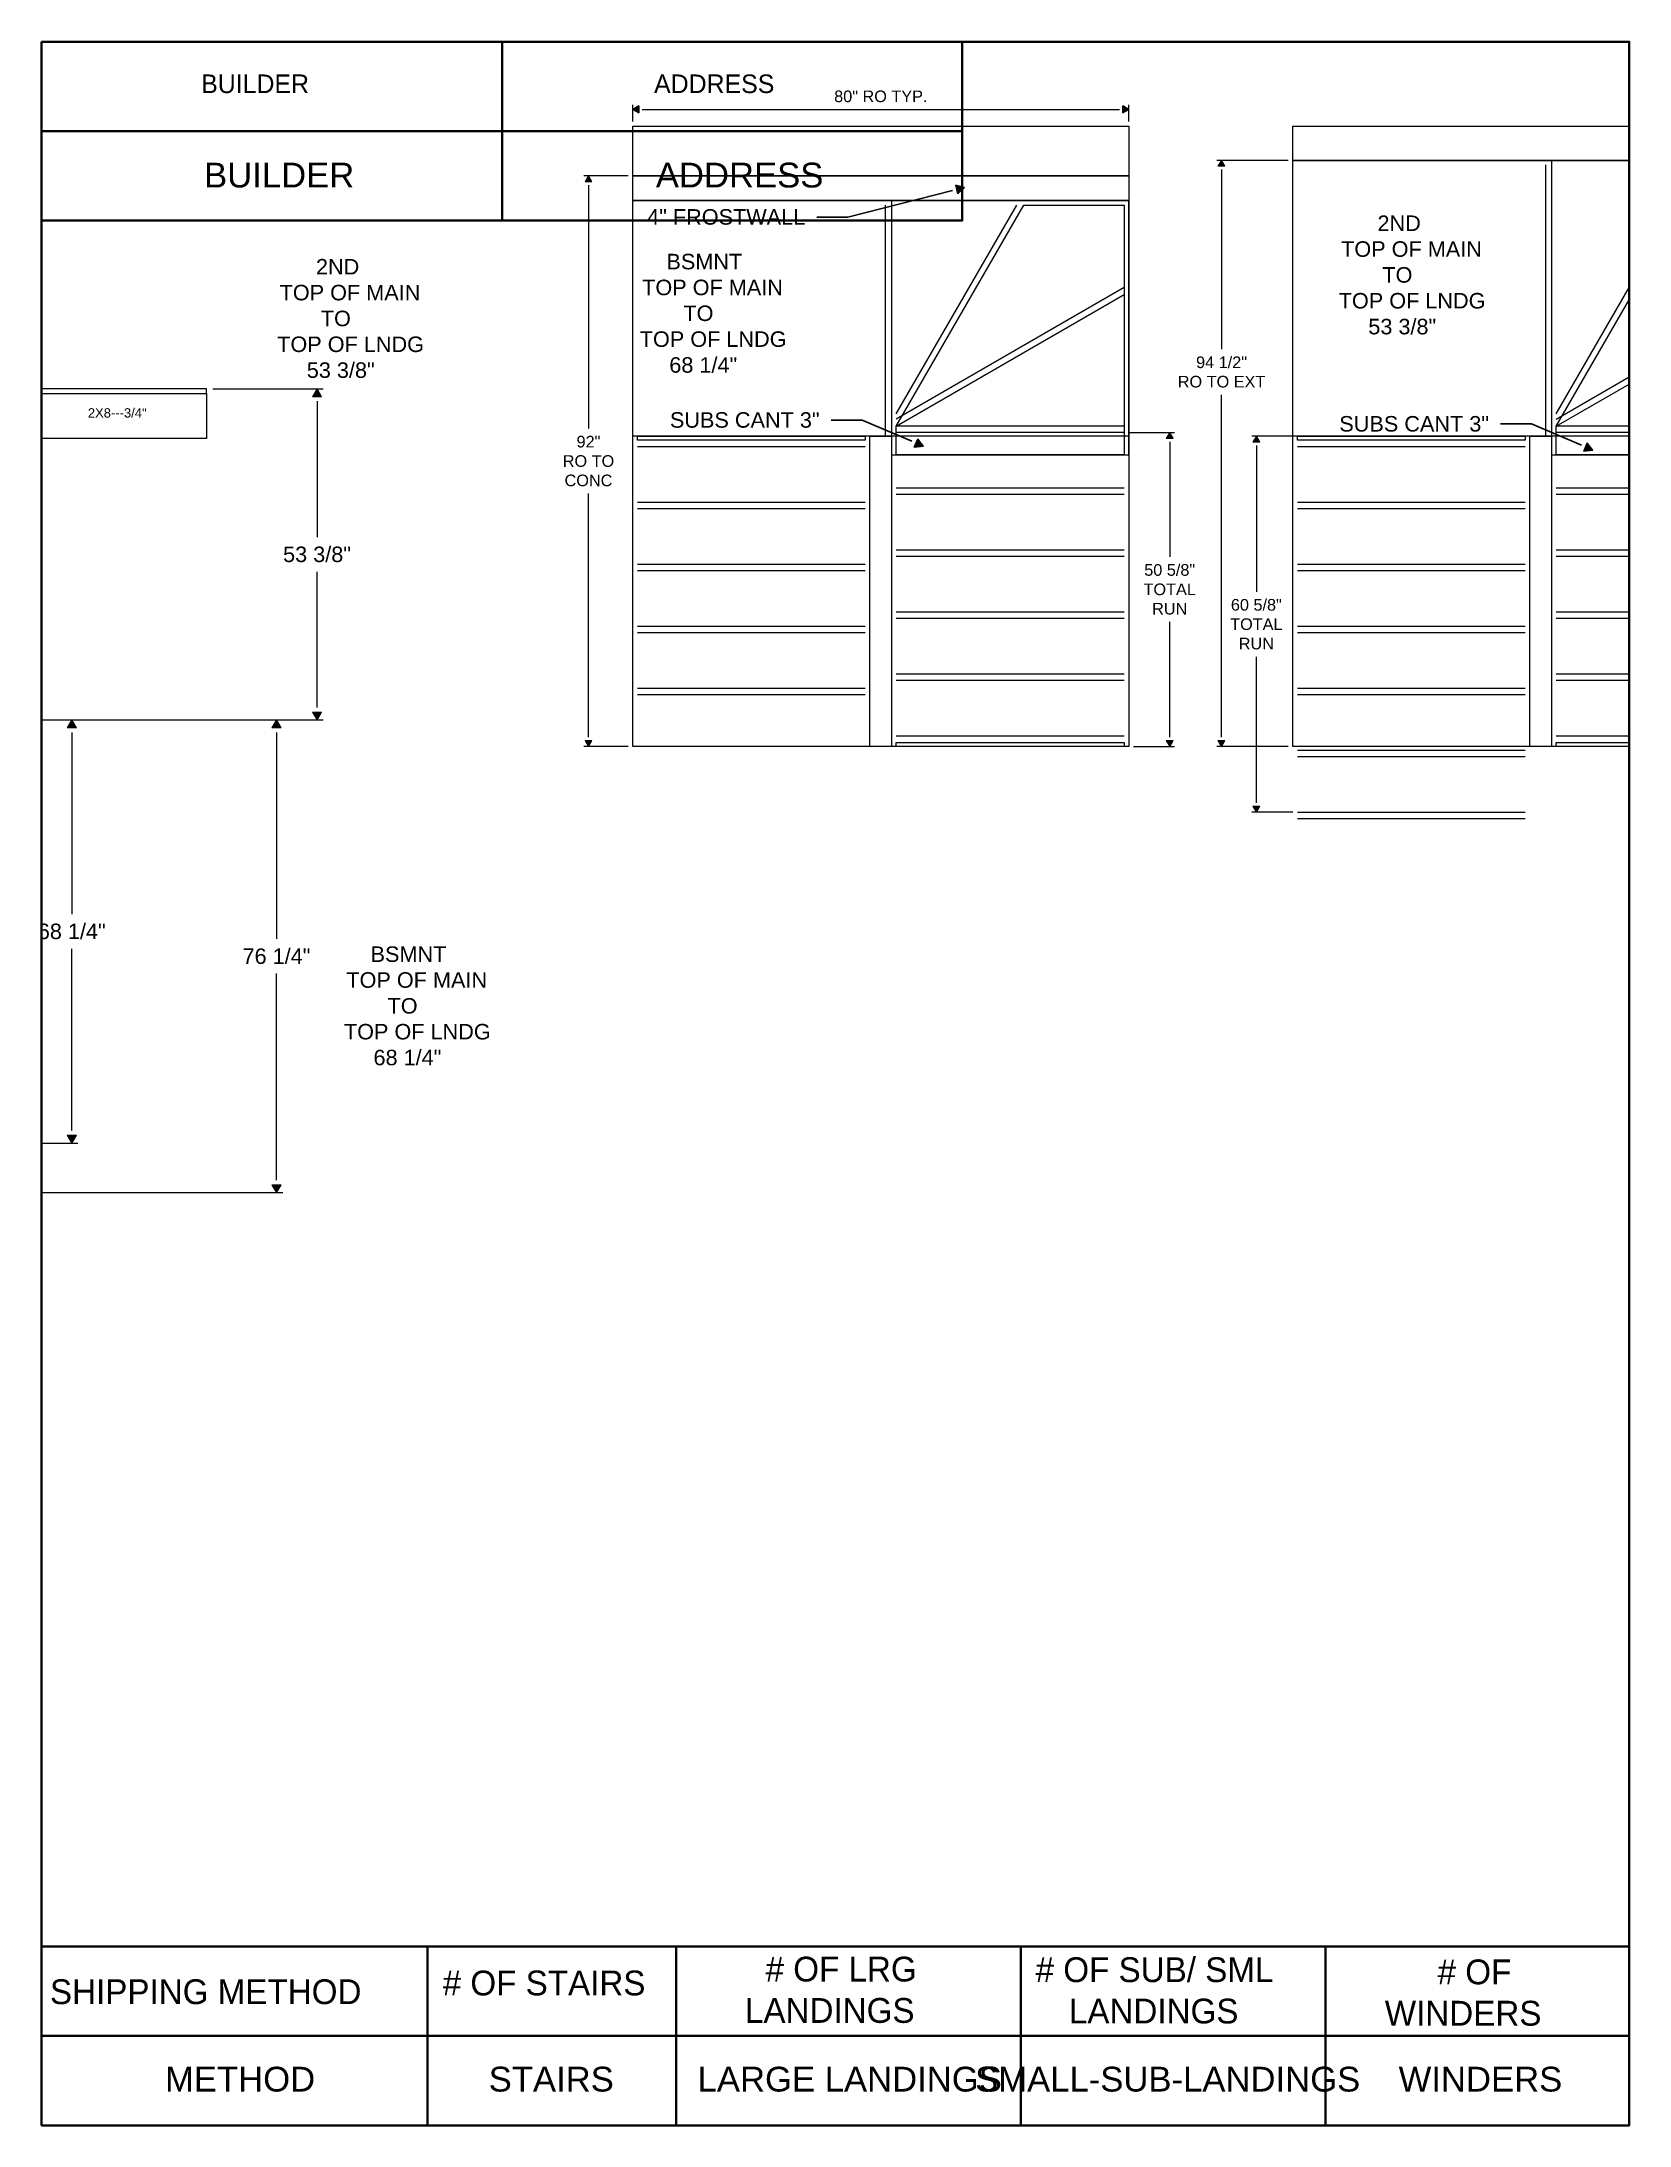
# Paper-space layout 'Portrait Shipping' of a CAD drawing. Header units: inches. Extents: x 0.1 to 8.1, y 0.1 to 10.6.
# The model-space entities are those that its viewports show. They can reach past a viewport. Long polylines and large blocks are cut down to what shows.
import ezdxf
from ezdxf import colors
from ezdxf.entities.mleader import LeaderData, LeaderLine
from ezdxf.enums import TextEntityAlignment as Align
from ezdxf.math import Vec2, Vec3

# ---------------------------------------------------------------- set-up
doc = ezdxf.new("R2010")
doc.units = ezdxf.units.IN
doc.header["$MEASUREMENT"] = 0
doc.header["$PDMODE"] = 35
doc.linetypes.add('HIDDEN2', pattern=[0.1875, 0.125, -0.0625])
for name, color, linetype, lineweight in [('Border', 1, 'Continuous', 35), ('Concrete', 40, 'Continuous', 9), ('Dimension', 3, 'Continuous', 9), ('Hole-Framing', 150, 'Continuous', 18), ('Kick', 4, 'Continuous', 9), ('Kick-Hidden', 4, 'HIDDEN2', 9), ('Plywood', 6, 'Continuous', 18), ('Stringer', 7, 'Continuous', 13), ('Treads', 1, 'Continuous', 15)]:
    doc.layers.add(name, color=color, linetype=linetype, lineweight=lineweight)
doc.styles.add('1-8 Text', font='arial.ttf', dxfattribs={"height": 0.125})
doc.styles.add('3-32 Text', font='arial.ttf', dxfattribs={"height": 0.09375})
doc.styles.add('Dimension and Text', font='arial.ttf', dxfattribs={"height": 0.078125})
doc.dimstyles.new('Jerrod Dimension', dxfattribs={"dimscale": 0, "dimtxt": 0.078125, "dimasz": 0.0625, "dimexe": 0.03125, "dimexo": 0.03125, "dimgap": 0.046875, "dimtad": 1, "dimtih": 1, "dimtoh": 1, "dimdec": 4, "dimzin": 1, "dimdsep": 46, "dimlunit": 5, "dimtxsty": 'Dimension and Text', "dimblk": 'arrow', "dimcen": 2.421875, "dimclrd": 3, "dimclre": 3, "dimclrt": 3, "dimadec": 1, "dimazin": 0, "dimtfac": 1, "dimtdec": 4, "dimtmove": 2, "dimatfit": 3, "dimldrblk": 'arrow', "dimfxl": 1, "dimtfillclr": 256, "dimfrac": 2, "dimlwd": -1, "dimlwe": -1, "dimarcsym": 2})

# ---------------------------------------------------------------- blocks, each defined once
blk = doc.blocks.new('SHIPPING2')
at = {"layer": 'Border', "style": '1-8 Text'}
for tag, p in [('BUILDER', (1.197, -0.672)), ('ADDRESS', (3.517, -0.672)), ('METHOD', (1, -10.267)), ('STAIRS', (2.568, -10.267)), ('LARGE-LANDINGS', (4.072, -10.267)), ('SMALL-SUB-LANDINGS', (5.674, -10.267)), ('WINDERS', (7.25, -10.267))]:
    blk.add_attdef(tag, text='', height=0.125, dxfattribs=at).set_placement(p, align=Align.MIDDLE_CENTER)
blk = doc.blocks.new('arrow')
at = {"layer": 'Dimension'}
blk.add_hatch(color=0, dxfattribs=at).paths.add_polyline_path([(0, 0), (-0.64, 0.37), (-0.64, -0.37)])
at = {"layer": 'Dimension', "color": 0}
for p, q in [((-0.64, -0.37), (-0.64, 0.37)), ((0, 0), (-0.64, 0.37)), ((-0.64, -0.37), (0, 0))]:
    blk.add_line(p, q, dxfattribs=at)
blk = doc.blocks.new('*D56')
at = {"layer": 'Defpoints', "color": 0}
for p in [(-0.33, 178.84), (-0.33, 110.62), (13.93, 110.62)]:
    blk.add_point(p, dxfattribs=at)
at = {"layer": 'Treads', "color": 3}
for p, q in [((0.67, 178.84), (14.93, 178.84)), ((13.93, 176.84), (13.93, 147.52)), ((13.93, 112.62), (13.93, 141.94)), ((0.67, 110.62), (14.93, 110.62))]:
    blk.add_line(p, q, dxfattribs=at)
at = {"layer": 'Treads', "color": 3, "xscale": 2, "yscale": 2, "zscale": 2}
for p, rotation in [((13.93, 178.84), 90), ((13.93, 110.62), 270)]:
    blk.add_blockref('arrow', p, dxfattribs=dict(at, rotation=rotation))
at = {"layer": 'Treads', "color": 3, "insert": (13.93, 144.73), "char_height": 2.5, "attachment_point": 5, "style": 'Dimension and Text'}
blk.add_mtext('68 1/4"', dxfattribs=at)
blk = doc.blocks.new('*D57')
at = {"layer": 'Defpoints', "color": 0}
for p in [(-0.33, 178.84), (46.94, 178.84), (-0.33, 102.62)]:
    blk.add_point(p, dxfattribs=at)
at = {"layer": 'Treads', "color": 3}
for p, q in [((0.67, 178.84), (47.94, 178.84)), ((46.94, 176.84), (46.94, 143.52)), ((46.94, 104.62), (46.94, 137.94)), ((0.67, 102.62), (47.94, 102.62))]:
    blk.add_line(p, q, dxfattribs=at)
at = {"layer": 'Treads', "color": 3, "xscale": 2, "yscale": 2, "zscale": 2}
for p, rotation in [((46.94, 178.84), 90), ((46.94, 102.62), 270)]:
    blk.add_blockref('arrow', p, dxfattribs=dict(at, rotation=rotation))
at = {"layer": 'Treads', "color": 3, "insert": (46.94, 140.73), "char_height": 2.5, "attachment_point": 5, "style": 'Dimension and Text'}
blk.add_mtext('76 1/4"', dxfattribs=at)
blk = doc.blocks.new('*D58')
at = {"layer": 'Defpoints', "color": 0}
for p in [(35.67, 232.22), (53.48, 232.22), (-0.33, 178.84)]:
    blk.add_point(p, dxfattribs=at)
at = {"layer": 'Treads', "color": 3}
for p, q in [((36.67, 232.22), (54.48, 232.22)), ((53.48, 230.22), (53.48, 208.32)), ((53.48, 180.84), (53.48, 202.74)), ((0.67, 178.84), (54.48, 178.84))]:
    blk.add_line(p, q, dxfattribs=at)
at = {"layer": 'Treads', "color": 3, "xscale": 2, "yscale": 2, "zscale": 2}
for p, rotation in [((53.48, 232.22), 90), ((53.48, 178.84), 270)]:
    blk.add_blockref('arrow', p, dxfattribs=dict(at, rotation=rotation))
at = {"layer": 'Treads', "color": 3, "insert": (53.48, 205.53), "char_height": 2.5, "attachment_point": 5, "style": 'Dimension and Text'}
blk.add_mtext('53 3/8"', dxfattribs=at)
blk = doc.blocks.new('*D99')
at = {"layer": 'Defpoints', "color": 0, "transparency": 16777216}
for p in [(184.39, 277.29), (104.39, 274.58), (184.39, 274.58)]:
    blk.add_point(p, dxfattribs=at)
at = {"layer": 'Treads', "color": 3, "transparency": 16777216}
for p, q in [((104.39, 275.33), (104.39, 278.04)), ((105.89, 277.29), (182.89, 277.29)), ((184.39, 275.33), (184.39, 278.04))]:
    blk.add_line(p, q, dxfattribs=at)
at = {"layer": 'Treads', "color": 3, "transparency": 16777216, "xscale": 1.5, "yscale": 1.5, "zscale": 1.5, "rotation": 180}
blk.add_blockref('arrow', (104.39, 277.29), dxfattribs=at)
at = {"layer": 'Treads', "color": 3, "transparency": 16777216, "xscale": 1.5, "yscale": 1.5, "zscale": 1.5}
blk.add_blockref('arrow', (184.39, 277.29), dxfattribs=at)
at = {"layer": 'Treads', "color": 3, "transparency": 16777216, "insert": (144.39, 279.39), "char_height": 1.875, "attachment_point": 5, "style": 'Dimension and Text'}
blk.add_mtext('80" RO TYP.', dxfattribs=at)
blk = doc.blocks.new('*D100')
at = {"layer": 'Defpoints', "color": 0, "transparency": 16777216}
for p in [(97.25, 266.58), (104.39, 266.58), (104.39, 174.58)]:
    blk.add_point(p, dxfattribs=at)
at = {"layer": 'Treads', "color": 3, "transparency": 16777216}
for p, q in [((103.64, 266.58), (96.5, 266.58)), ((97.25, 265.08), (97.25, 225.82)), ((97.25, 176.08), (97.25, 215.34)), ((103.64, 174.58), (96.5, 174.58))]:
    blk.add_line(p, q, dxfattribs=at)
at = {"layer": 'Treads', "color": 3, "transparency": 16777216, "xscale": 1.5, "yscale": 1.5, "zscale": 1.5}
for p, rotation in [((97.25, 266.58), 90), ((97.25, 174.58), 270)]:
    blk.add_blockref('arrow', p, dxfattribs=dict(at, rotation=rotation))
at = {"layer": 'Treads', "color": 3, "transparency": 16777216, "insert": (97.25, 220.58), "char_height": 1.875, "attachment_point": 5, "style": 'Dimension and Text'}
blk.add_mtext('92"\\PRO TO \\PCONC', dxfattribs=at)
blk = doc.blocks.new('*D101')
at = {"layer": 'Defpoints', "color": 0, "transparency": 16777216}
for p in [(210.8, 269.08), (199.3, 174.58), (210.8, 174.58)]:
    blk.add_point(p, dxfattribs=at)
at = {"layer": 'Treads', "color": 3, "transparency": 16777216}
for p, q in [((210.05, 269.08), (198.55, 269.08)), ((199.3, 267.58), (199.3, 238.62)), ((199.3, 176.08), (199.3, 231.27)), ((210.05, 174.58), (198.55, 174.58))]:
    blk.add_line(p, q, dxfattribs=at)
at = {"layer": 'Treads', "color": 3, "transparency": 16777216, "xscale": 1.5, "yscale": 1.5, "zscale": 1.5}
for p, rotation in [((199.3, 269.08), 90), ((199.3, 174.58), 270)]:
    blk.add_blockref('arrow', p, dxfattribs=dict(at, rotation=rotation))
at = {"layer": 'Treads', "color": 3, "transparency": 16777216, "insert": (199.33, 234.94), "char_height": 1.875, "attachment_point": 5, "style": 'Dimension and Text'}
blk.add_mtext('94 1/2"\\PRO TO EXT', dxfattribs=at)
blk = doc.blocks.new('*D102')
at = {"layer": 'Defpoints', "color": 0, "transparency": 16777216}
for p in [(204.94, 224.58), (211.55, 224.58), (211.55, 163.96)]:
    blk.add_point(p, dxfattribs=at)
at = {"layer": 'Treads', "color": 3, "transparency": 16777216}
for p, q in [((210.8, 224.58), (204.19, 224.58)), ((204.94, 223.08), (204.94, 199.51)), ((204.94, 165.46), (204.94, 189.03)), ((210.8, 163.96), (204.19, 163.96))]:
    blk.add_line(p, q, dxfattribs=at)
at = {"layer": 'Treads', "color": 3, "transparency": 16777216, "xscale": 1.5, "yscale": 1.5, "zscale": 1.5}
for p, rotation in [((204.94, 224.58), 90), ((204.94, 163.96), 270)]:
    blk.add_blockref('arrow', p, dxfattribs=dict(at, rotation=rotation))
at = {"layer": 'Treads', "color": 3, "transparency": 16777216, "insert": (204.94, 194.27), "char_height": 1.875, "attachment_point": 5, "style": 'Dimension and Text'}
blk.add_mtext('60 5/8"\\PTOTAL \\PRUN', dxfattribs=at)
blk = doc.blocks.new('*D104')
at = {"layer": 'Defpoints', "color": 0, "transparency": 16777216}
for p in [(183.64, 225.21), (190.97, 225.21), (184.39, 174.58)]:
    blk.add_point(p, dxfattribs=at)
at = {"layer": 'Treads', "color": 3, "transparency": 16777216}
for p, q in [((184.39, 225.21), (191.72, 225.21)), ((190.97, 223.71), (190.97, 205.13)), ((190.97, 176.08), (190.97, 194.66)), ((185.14, 174.58), (191.72, 174.58))]:
    blk.add_line(p, q, dxfattribs=at)
at = {"layer": 'Treads', "color": 3, "transparency": 16777216, "xscale": 1.5, "yscale": 1.5, "zscale": 1.5}
for p, rotation in [((190.97, 225.21), 90), ((190.97, 174.58), 270)]:
    blk.add_blockref('arrow', p, dxfattribs=dict(at, rotation=rotation))
at = {"layer": 'Treads', "color": 3, "transparency": 16777216, "insert": (190.97, 199.89), "char_height": 1.875, "attachment_point": 5, "style": 'Dimension and Text'}
blk.add_mtext('50 5/8"\\PTOTAL \\PRUN', dxfattribs=at)

msp = doc.modelspace()

# ---------------------------------------------------------------- linework, layer by layer
at = {"layer": 'Concrete'}
for points in [[(104.38522, 274.58169), (184.38522, 274.58169), (184.38522, 174.58169), (104.38522, 174.58169)], [(104.38522, 274.58169), (184.38522, 274.58169), (184.38522, 266.58169), (104.38522, 266.58169)]]:
    msp.add_lwpolyline(points, close=True, dxfattribs=at)
at = {"layer": 'Hole-Framing'}
for points in [[(-0.33302, 300.0922), (35.66698, 300.0922), (35.66698, 288.2172), (-0.33302, 288.2172)], [(210.7992, 274.58169), (290.7992, 274.58169), (290.7992, 174.58169), (210.7992, 174.58169)], [(210.7992, 274.58169), (290.7992, 274.58169), (290.7992, 269.08169), (210.7992, 269.08169)], [(-0.33302, 231.4672), (35.66698, 231.4672), (35.66698, 224.2172), (-0.33302, 224.2172)], [(142.63522, 224.58169), (146.13522, 224.58169), (146.13522, 174.58169), (142.63522, 174.58169)], [(249.0492, 224.58169), (252.5492, 224.58169), (252.5492, 174.58169), (249.0492, 174.58169)]]:
    msp.add_lwpolyline(points, close=True, dxfattribs=at)
at = {"layer": 'Kick'}
for points in [[(104.38522, 266.58169), (184.38522, 266.58169), (184.38522, 262.58169), (104.38522, 262.58169)], [(105.13522, 224.58169), (141.88522, 224.58169), (141.88522, 223.95669), (105.13522, 223.95669)], [(211.5492, 224.58169), (248.2992, 224.58169), (248.2992, 223.95669), (211.5492, 223.95669)], [(183.63522, 174.58169), (146.88522, 174.58169), (146.88522, 175.20669), (183.63522, 175.20669)], [(290.0492, 174.58169), (253.2992, 174.58169), (253.2992, 175.20669), (290.0492, 175.20669)]]:
    msp.add_lwpolyline(points, close=True, dxfattribs=at)
at = {"layer": 'Kick-Hidden'}
for p, q in [((183.63522, 225.20669), (146.88522, 225.20669)), ((290.0492, 225.20669), (253.2992, 225.20669)), ((183.63522, 215.20669), (146.88522, 215.20669)), ((290.0492, 215.20669), (253.2992, 215.20669)), ((105.13522, 213.95669), (141.88522, 213.95669)), ((211.5492, 213.95669), (248.2992, 213.95669)), ((183.63522, 205.20669), (146.88522, 205.20669)), ((290.0492, 205.20669), (253.2992, 205.20669)), ((105.13522, 203.95669), (141.88522, 203.95669)), ((211.5492, 203.95669), (248.2992, 203.95669)), ((183.63522, 195.20669), (146.88522, 195.20669)), ((290.0492, 195.20669), (253.2992, 195.20669)), ((105.13522, 193.95669), (141.88522, 193.95669)), ((211.5492, 193.95669), (248.2992, 193.95669)), ((183.63522, 185.20669), (146.88522, 185.20669)), ((290.0492, 185.20669), (253.2992, 185.20669)), ((105.13522, 183.95669), (141.88522, 183.95669)), ((211.5492, 183.95669), (248.2992, 183.95669)), ((211.5492, 173.95669), (248.2992, 173.95669)), ((211.5492, 163.95669), (248.2992, 163.95669))]:
    msp.add_line(p, q, dxfattribs=at)
at = {"layer": 'Plywood'}
for points in [[(210.7992, 269.08169), (290.7992, 269.08169), (290.7992, 224.58169), (210.7992, 224.58169)], [(252.5492, 221.58169), (290.7992, 221.58169), (290.7992, 269.08169), (252.5492, 269.08169)], [(104.38522, 262.58169), (184.38522, 262.58169), (184.38522, 224.58169), (104.38522, 224.58169)], [(146.13522, 221.58169), (184.38522, 221.58169), (184.38522, 262.58169), (146.13522, 262.58169)], [(-0.33302, 231.4672), (35.66698, 231.4672), (35.66698, 232.2172), (-0.33302, 232.2172)]]:
    msp.add_lwpolyline(points, close=True, dxfattribs=at)
for points in [[(253.2992, 226.20669), (277.62008, 268.33169), (290.0492, 268.33169), (290.0492, 221.58169), (253.2992, 221.58169), (253.2992, 226.20669)], [(146.88522, 226.20669), (167.45332, 261.83169), (183.63522, 261.83169), (183.63522, 221.58169), (146.88522, 221.58169), (146.88522, 226.20669)], [(146.88522, 226.20669), (183.63522, 247.42431), (183.63522, 221.58169), (146.88522, 221.58169), (146.88522, 226.20669)], [(253.2992, 226.20669), (290.0492, 247.42431), (290.0492, 221.58169), (253.2992, 221.58169), (253.2992, 226.20669)]]:
    msp.add_lwpolyline(points, dxfattribs=at)
at = {"layer": 'Treads'}
for p, q in [((251.5492, 268.33169), (251.5492, 224.58169)), ((253.2992, 228.20669), (276.46538, 268.33169)), ((145.13522, 224.58169), (145.13522, 261.83169)), ((146.88522, 228.20669), (166.29862, 261.83169)), ((183.63522, 248.57901), (146.88522, 227.36139)), ((253.2992, 227.36139), (290.0492, 248.57901)), ((183.63522, 226.20669), (146.88522, 226.20669)), ((290.0492, 226.20669), (253.2992, 226.20669)), ((105.13522, 222.95669), (141.88522, 222.95669)), ((211.5492, 222.95669), (248.2992, 222.95669)), ((183.63522, 216.20669), (146.88522, 216.20669)), ((290.0492, 216.20669), (253.2992, 216.20669)), ((105.13522, 212.95669), (141.88522, 212.95669)), ((211.5492, 212.95669), (248.2992, 212.95669)), ((183.63522, 206.20669), (146.88522, 206.20669)), ((290.0492, 206.20669), (253.2992, 206.20669)), ((105.13522, 202.95669), (141.88522, 202.95669)), ((211.5492, 202.95669), (248.2992, 202.95669)), ((183.63522, 196.20669), (146.88522, 196.20669)), ((290.0492, 196.20669), (253.2992, 196.20669)), ((105.13522, 192.95669), (141.88522, 192.95669)), ((211.5492, 192.95669), (248.2992, 192.95669)), ((183.63522, 186.20669), (146.88522, 186.20669)), ((290.0492, 186.20669), (253.2992, 186.20669)), ((105.13522, 182.95669), (141.88522, 182.95669)), ((211.5492, 182.95669), (248.2992, 182.95669)), ((183.63522, 176.20669), (146.88522, 176.20669)), ((290.0492, 176.20669), (253.2992, 176.20669)), ((211.5492, 172.95669), (248.2992, 172.95669)), ((211.5492, 162.95669), (248.2992, 162.95669))]:
    msp.add_line(p, q, dxfattribs=at)

# ---------------------------------------------------------------- texts
at = {"layer": 'Hole-Framing', "insert": (-0.14976, 229.10443), "char_height": 1.5, "width": 36, "attachment_point": 1, "style": 'Dimension and Text'}
msp.add_mtext('\\pi16.675;2X8---3/4"', dxfattribs=at)
at = {"layer": 'Treads', "char_height": 2.5, "width": 32.6352658, "attachment_point": 1, "style": 'Dimension and Text'}
for s, insert in [('\\pi9.7263;2ND\\P\\pi3.8634;TOP OF MAIN\\P\\pi10.509;TO \\P\\pi3.4733;TOP OF LNDG\\P\\pi8.2478;53 3/8"', (214.74602, 260.19363)), ('\\pi9.7263;2ND\\P\\pi3.8634;TOP OF MAIN\\P\\pi10.509;TO \\P\\pi3.4733;TOP OF LNDG\\P\\pi8.2478;53 3/8"', (43.58157, 253.17293)), ('\\pi7.7765;BSMNT\\P\\pi3.8634;TOP OF MAIN\\P\\pi10.509;TO \\P\\pi3.4733;TOP OF LNDG\\P\\pi8.2427;68 1/4"', (102.04214, 254.00578)), ('\\pi7.7765;BSMNT\\P\\pi3.8634;TOP OF MAIN\\P\\pi10.509;TO \\P\\pi3.4733;TOP OF LNDG\\P\\pi8.2427;68 1/4"', (54.33966, 142.32486))]:
    msp.add_mtext(s, dxfattribs=dict(at, insert=insert))

# ---------------------------------------------------------------- dimensions: what is measured, and where the dimension line sits
at = {"layer": 'Treads'}
dim = msp.add_linear_dim(base=(184.38522, 277.29423), p1=(104.38522, 274.58169), p2=(184.38522, 274.58169), text='<> RO TYP.', dimstyle='Jerrod Dimension', override={"dimpost": '"'}, dxfattribs=at)
dim.commit()
dim.dimension.update_dxf_attribs({"geometry": '*D99', "text_midpoint": (144.38522, 279.38935)})
dim = msp.add_linear_dim(base=(199.29513, 174.58169), p1=(210.7992, 269.08169), p2=(210.7992, 174.58169), angle=90, text='<>\\PRO TO EXT', dimstyle='Jerrod Dimension', override={"dimpost": '"'}, dxfattribs=at)
dim.commit()
dim.dimension.update_dxf_attribs({"geometry": '*D101', "text_midpoint": (199.32638, 234.94378), "dimtype": 160})
for base, p1, p2, text, picture, middle in [((97.25408, 266.58169), (104.38522, 174.58169), (104.38522, 266.58169), '<>\\PRO TO \\PCONC', '*D100', (97.25408, 220.58169)), ((190.97362, 225.20669), (184.38522, 174.58169), (183.63522, 225.20669), '<>\\PTOTAL \\PRUN', '*D104', (190.97362, 199.89419)), ((204.94329, 224.58169), (211.5492, 163.95669), (211.5492, 224.58169), '<>\\PTOTAL \\PRUN', '*D102', (204.94329, 194.26919))]:
    dim = msp.add_linear_dim(base=base, p1=p1, p2=p2, angle=90, text=text, dimstyle='Jerrod Dimension', override={"dimpost": '"'}, dxfattribs=at)
    dim.commit()
    dim.dimension.update_dxf_attribs({"geometry": picture, "text_midpoint": middle})
for base, p1, p2, picture, middle in [((53.47623, 232.2172), (-0.33302, 178.8422), (35.66698, 232.2172), '*D58', (53.47623, 205.5297)), ((13.9274, 110.61898), (-0.33302, 178.8422), (-0.33302, 110.61898), '*D56', (13.9274, 144.73059)), ((46.93819, 178.8422), (-0.33302, 102.61898), (-0.33302, 178.8422), '*D57', (46.93819, 140.73059))]:
    dim = msp.add_linear_dim(base=base, p1=p1, p2=p2, angle=90, dimstyle='Jerrod Dimension', override={"dimpost": '"'}, dxfattribs=at)
    dim.commit()
    dim.dimension.update_dxf_attribs({"geometry": picture, "text_midpoint": middle})

# ---------------------------------------------------------------- leaders
ml = msp.add_multileader_mtext('Standard', dxfattribs=at)
ml.set_content('4" FROSTWALL', color=3, style='Dimension and Text')
ml.set_leader_properties(color=3)
ml.set_arrow_properties(name='arrow')
ml.build(insert=Vec2(0, 0))
ml.multileader.update_dxf_attribs({"dogleg_length": 0.15625, "arrow_head_size": 2, "scale": 32})
ctx = ml.context
ctx.base_point, ctx.scale, ctx.char_height, ctx.arrow_head_size, ctx.landing_gap_size, ctx.plane_origin = Vec3(104.99913, 259.93766), 32, 2.5, 2, 1.875, Vec3(157.89247, 264.69209)
ctx.text_align_type = 2
notes = []
notes.append((ctx, [(0, (1, 1, 0), (139.07826, 259.93766), (-1, 0), 5, [(0, [(157.89247, 264.69209)], 0, [])])]))
ctx.mtext.insert, ctx.mtext.alignment, ctx.mtext.flow_direction = Vec3(132.20326, 261.20897), 3, 5
ml = msp.add_multileader_mtext('Standard', dxfattribs=at)
ml.set_content('SUBS CANT 3"', color=3, style='Dimension and Text')
ml.set_leader_properties(color=3)
ml.set_arrow_properties(name='arrow')
ml.build(insert=Vec2(0, 0))
ml.multileader.update_dxf_attribs({"dogleg_length": 0.15625, "arrow_head_size": 2, "scale": 32})
ctx = ml.context
ctx.base_point, ctx.scale, ctx.char_height, ctx.arrow_head_size, ctx.landing_gap_size, ctx.plane_origin = Vec3(108.8209, 227.19744), 32, 2.5, 2, 1.875, Vec3(151.24673, 222.99407)
ctx.text_align_type = 2
notes.append((ctx, [(0, (1, 1, 0), (141.39082, 227.19744), (-1, 0), 5, [(0, [(151.24673, 222.99407)], 0, [])])]))
ctx.mtext.insert, ctx.mtext.alignment, ctx.mtext.flow_direction = Vec3(134.51582, 228.46961), 3, 5
ml = msp.add_multileader_mtext('Standard', dxfattribs=at)
ml.set_content('SUBS CANT 3"', color=3, style='Dimension and Text')
ml.set_leader_properties(color=3)
ml.set_arrow_properties(name='arrow')
ml.build(insert=Vec2(0, 0))
ml.multileader.update_dxf_attribs({"dogleg_length": 0.15625, "arrow_head_size": 2, "scale": 32})
ctx = ml.context
ctx.base_point, ctx.scale, ctx.char_height, ctx.arrow_head_size, ctx.landing_gap_size, ctx.plane_origin = Vec3(216.76039, 226.57449), 32, 2.5, 2, 1.875, Vec3(259.18622, 222.37111)
ctx.text_align_type = 2
notes.append((ctx, [(0, (1, 1, 0), (249.3303, 226.57449), (-1, 0), 5, [(0, [(259.18622, 222.37111)], 0, [])])]))
ctx.mtext.insert, ctx.mtext.alignment, ctx.mtext.flow_direction = Vec3(242.4553, 227.84666), 3, 5
for ctx, leaders in notes:
    for number, flags, end, landing, length, lines in leaders:
        leader = LeaderData()
        leader.index, (leader.has_last_leader_line, leader.has_dogleg_vector, leader.attachment_direction) = number, flags
        leader.last_leader_point, leader.dogleg_vector, leader.dogleg_length = Vec3(end), Vec3(landing), length
        for number, points, colour, breaks in lines:
            line = LeaderLine()
            line.index, line.vertices, line.color, line.breaks = number, Vec3.list(points), colors.encode_raw_color(colour), breaks
            leader.lines.append(line)
        ctx.leaders.append(leader)

psp = doc.layouts.new('Portrait Shipping')

# ---------------------------------------------------------------- linework, layer by layer
at = {"layer": 'Border'}
for p, q in [((2.402, 10.118), (0.082, 10.118)), ((4.721, 10.118), (2.402, 10.118)), ((2.027, 0.519), (0.082, 0.519)), ((2.027, 0.519), (8.082, 0.519))]:
    psp.add_line(p, q, dxfattribs=at)
for points in [[(0.082, 10.568), (8.082, 10.568), (8.082, 0.068), (0.082, 0.068)], [(0.082, 10.568), (2.402, 10.568), (2.402, 9.667), (0.082, 9.667)], [(2.402, 10.568), (4.721, 10.568), (4.721, 9.667), (2.402, 9.667)], [(0.082, 0.97), (2.027, 0.97), (2.027, 0.068), (0.082, 0.068)], [(2.027, 0.97), (3.279, 0.97), (3.279, 0.068), (2.027, 0.068)], [(3.279, 0.97), (5.016, 0.97), (5.016, 0.068), (3.279, 0.068)], [(5.016, 0.97), (6.551, 0.97), (6.551, 0.068), (5.016, 0.068)], [(6.551, 0.97), (8.082, 0.97), (8.082, 0.068), (6.551, 0.068)]]:
    psp.add_lwpolyline(points, close=True, dxfattribs=at)

# ---------------------------------------------------------------- block references
psp.add_blockref('SHIPPING2', (0.082, 10.568), dxfattribs=at).add_auto_attribs({'BUILDER': 'BUILDER', 'ADDRESS': 'ADDRESS', 'METHOD': 'METHOD', 'STAIRS': 'STAIRS', 'LARGE-LANDINGS': 'LARGE LANDINGS', 'SMALL-SUB-LANDINGS': 'SMALL-SUB-LANDINGS', 'WINDERS': 'WINDERS'})

# ---------------------------------------------------------------- texts
at = {"layer": 'Stringer', "attachment_point": 1}
for s, width, insert, char_height, style in [('{\\fHigh Tower Text|b0|i0|c0|p18;BUILDER}', 2.21487, (0.886, 10.403), 0.09375, '3-32 Text'), ('{\\fHigh Tower Text|b0|i0|c0|p18;ADDRESS}', 2.21487, (3.168, 10.403), 0.09375, '3-32 Text'), ('{\\fHigh Tower Text|b0|i0|c0|p18;# OF STAIRS}', 1.65676, (2.103, 0.848), 0.125, '1-8 Text'), ('\\pi0.69479;{\\fHigh Tower Text|b0|i0|c0|p18;# OF LRG \\P\\pi0.59114;LANDINGS}', 2.21487, (3.035, 0.918), 0.125, '1-8 Text'), ('\\pi0.34166;{\\fHigh Tower Text|b0|i0|c0|p18;# OF SUB/ SML \\P\\pi0.50928;LANDINGS}', 2.05113, (4.749, 0.915), 0.125, '1-8 Text'), ('\\pi0.63209;{\\fHigh Tower Text|b0|i0|c0|p18;# OF \\P\\pi0.36612;WINDERS}', 1.65676, (6.484, 0.904), 0.125, '1-8 Text'), ('{\\fHigh Tower Text|b0|i0|c0|p18;SHIPPING METHOD}', 2.21487, (0.124, 0.804), 0.125, '1-8 Text')]:
    psp.add_mtext_dynamic_manual_height_columns(s, width=width, gutter_width=0.625, heights=[0], dxfattribs=dict(at, insert=insert, char_height=char_height, style=style))

# ---------------------------------------------------------------- viewports
at = {"layer": 'Kick', "view_target_point": (72.21067, 81.43572)}
vp = psp.add_viewport(center=(4.082, 5.318), size=(8, 10.5), view_center_point=(64.8617, 38.77291), view_height=336, dxfattribs=at)
vp.dxf.flags = 0x10000  # cut along an outline
vp.dxf.clipping_boundary_handle = psp.add_lwpolyline([(0.082, 10.568), (8.082, 10.568), (8.082, 0.068), (0.082, 0.068)], format="xyb", close=True, dxfattribs={"invisible": 1}).dxf.handle

doc.saveas('drawing.dxf')
